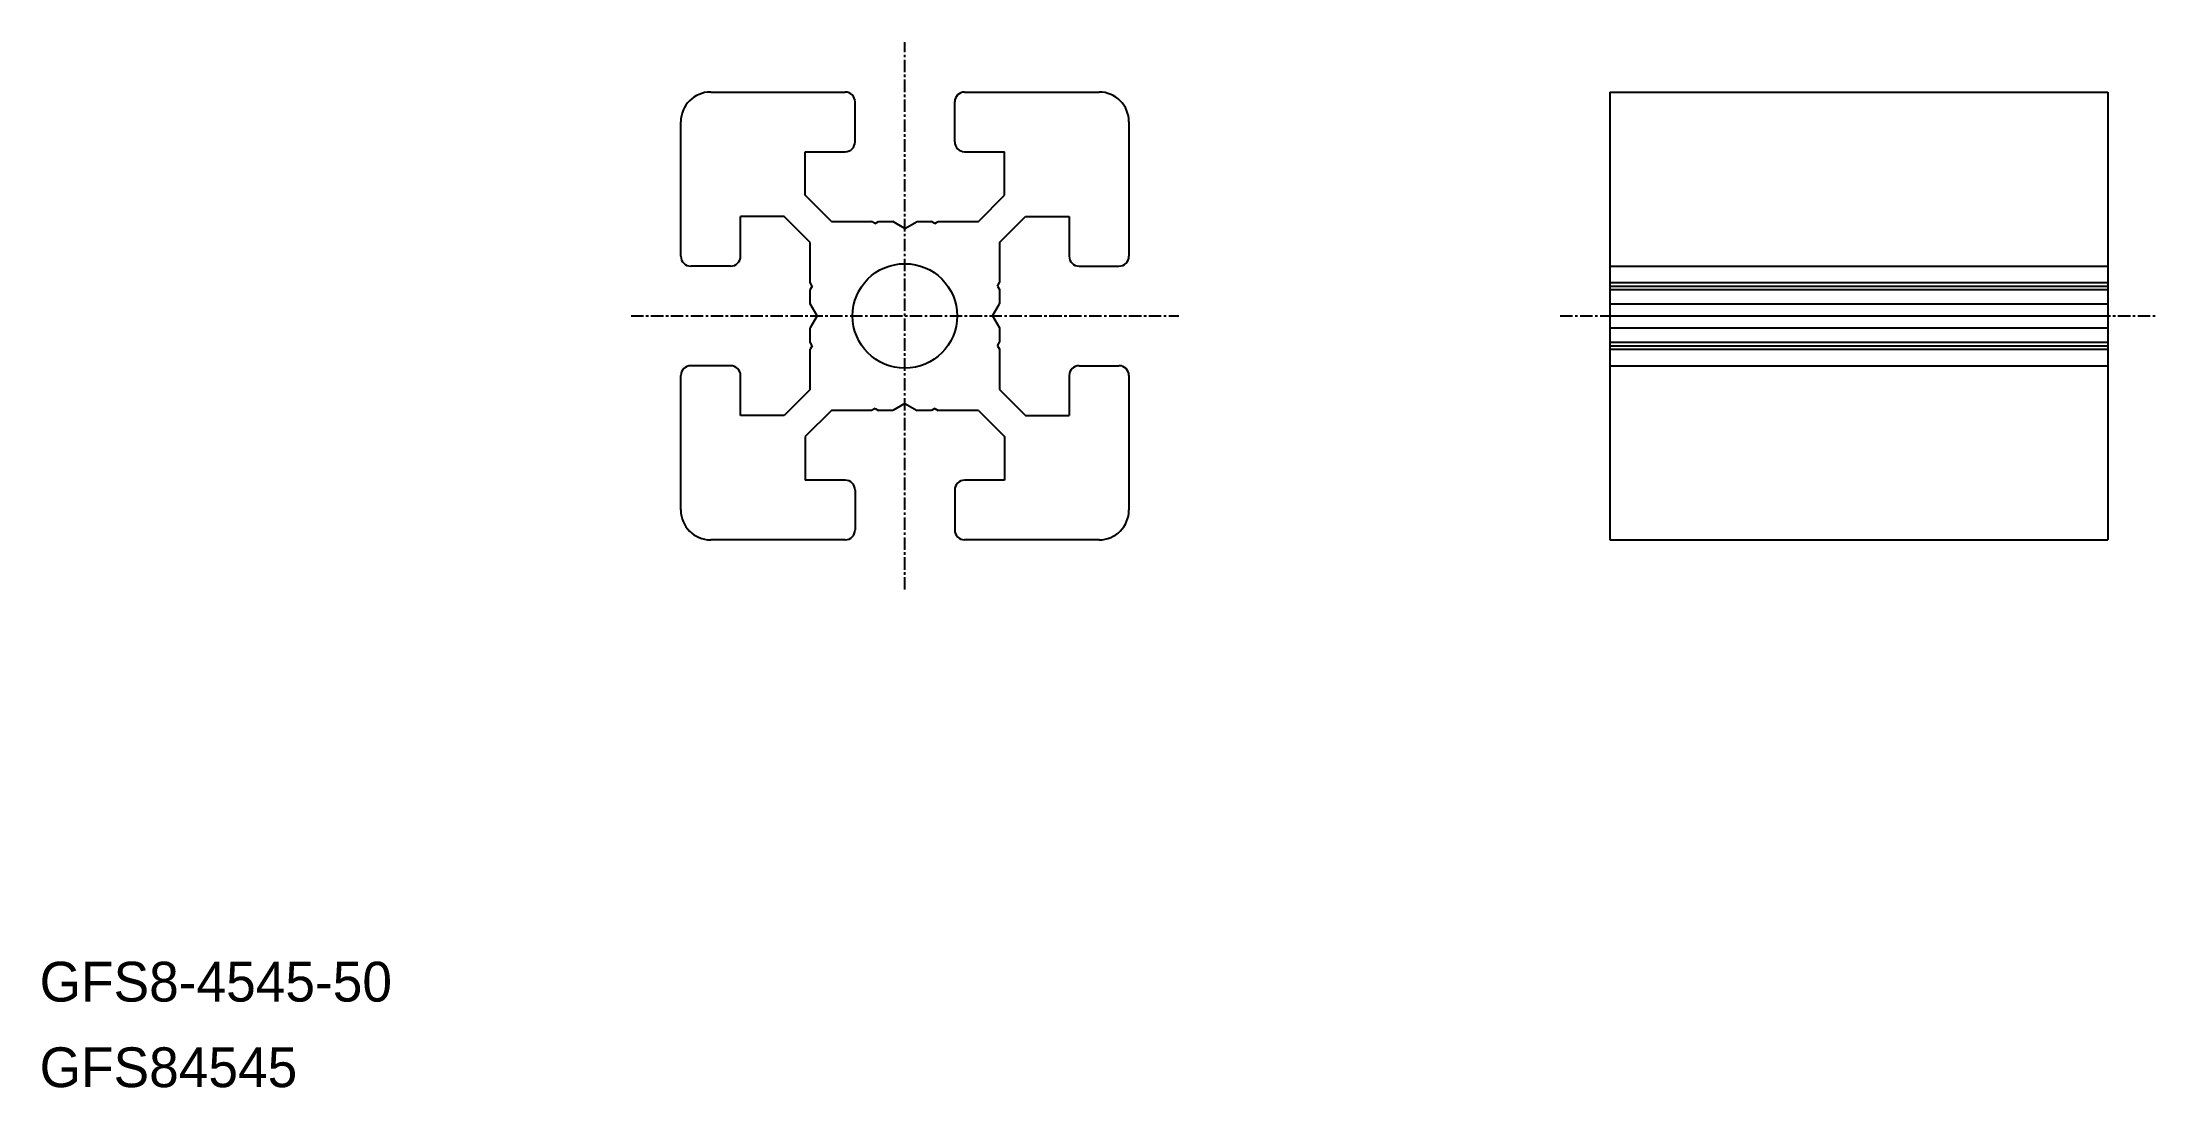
# Model space of a CAD drawing. Extents: x 0 to 213, y 0 to 105.
import ezdxf

# ---------------------------------------------------------------- set-up
doc = ezdxf.new("R2010")
doc.units = 0
doc.linetypes.add('CENTER', pattern=[2, 1.25, -0.25, 0.25, -0.25])
doc.layers.get('0').update_dxf_attribs({"linetype": 'CONTINUOUS'})
doc.layers.add('CENTER', color=1, linetype='CENTER')

msp = doc.modelspace()

# ---------------------------------------------------------------- linework, layer by layer
at = {"color": 7, "linetype": 'CONTINUOUS'}
for p, q in [((67.38, 100), (80.88, 100)), ((92.88, 100), (106.38, 100)), ((157.68, 100), (207.68, 100)), ((157.68, 100), (157.68, 55)), ((207.68, 100), (207.68, 55)), ((81.88, 95), (81.88, 99)), ((91.88, 95), (91.88, 99)), ((64.38, 83.5), (64.38, 97)), ((109.38, 97), (109.38, 83.5)), ((76.88, 94), (80.88, 94)), ((76.88, 89.62), (76.88, 94)), ((92.88, 94), (96.88, 94)), ((96.88, 89.62), (96.88, 94)), ((79.5, 87), (76.88, 89.62)), ((94.26, 87), (96.88, 89.62)), ((70.38, 83.5), (70.38, 87.5)), ((74.76, 87.5), (70.38, 87.5)), ((77.38, 84.88), (74.76, 87.5)), ((96.38, 84.88), (99, 87.5)), ((99, 87.5), (103.38, 87.5)), ((103.38, 87.5), (103.38, 83.5)), ((79.5, 87), (83.54, 87)), ((83.88, 86.8), (83.54, 87)), ((83.88, 86.8), (84.23, 87)), ((84.23, 87), (85.67, 87)), ((86.88, 86.3), (85.67, 87)), ((86.88, 86.3), (88.1, 87)), ((88.1, 87), (89.54, 87)), ((89.88, 86.8), (89.54, 87)), ((89.88, 86.8), (90.23, 87)), ((90.23, 87), (94.26, 87)), ((77.38, 80.85), (77.38, 84.88)), ((96.38, 84.88), (96.38, 80.85)), ((69.38, 82.5), (65.38, 82.5)), ((77.58, 80.5), (77.38, 80.85)), ((96.18, 80.5), (96.38, 80.85)), ((104.38, 82.5), (108.38, 82.5)), ((157.68, 82.5), (207.68, 82.5)), ((157.68, 80.85), (207.68, 80.85)), ((77.58, 80.5), (77.38, 80.15)), ((77.38, 78.71), (77.38, 80.15)), ((78.08, 77.5), (77.38, 78.71)), ((95.68, 77.5), (96.38, 78.71)), ((96.18, 80.5), (96.38, 80.15)), ((96.38, 80.15), (96.38, 78.71)), ((157.68, 80.5), (207.68, 80.5)), ((157.68, 80.15), (207.68, 80.15)), ((157.68, 78.71), (207.68, 78.71)), ((78.08, 77.5), (77.38, 76.29)), ((95.68, 77.5), (96.38, 76.29)), ((157.68, 77.5), (207.68, 77.5)), ((77.38, 74.85), (77.38, 76.29)), ((77.58, 74.5), (77.38, 74.85)), ((77.58, 74.5), (77.38, 74.15)), ((96.18, 74.5), (96.38, 74.85)), ((96.18, 74.5), (96.38, 74.15)), ((96.38, 76.29), (96.38, 74.85)), ((157.68, 76.29), (207.68, 76.29)), ((157.68, 74.85), (207.68, 74.85)), ((157.68, 74.5), (207.68, 74.5)), ((69.38, 72.5), (65.38, 72.5)), ((77.38, 70.12), (77.38, 74.15)), ((96.38, 74.15), (96.38, 70.12)), ((104.38, 72.5), (108.38, 72.5)), ((157.68, 74.15), (207.68, 74.15)), ((157.68, 72.5), (207.68, 72.5)), ((64.38, 58), (64.38, 71.5)), ((70.38, 67.5), (70.38, 71.5)), ((77.38, 70.12), (74.76, 67.5)), ((96.38, 70.12), (99, 67.5)), ((103.38, 71.5), (103.38, 67.5)), ((109.38, 71.5), (109.38, 58)), ((79.5, 68), (76.88, 65.38)), ((83.54, 68), (79.5, 68)), ((83.88, 68.2), (83.54, 68)), ((83.88, 68.2), (84.23, 68)), ((85.67, 68), (84.23, 68)), ((86.88, 68.7), (85.67, 68)), ((86.88, 68.7), (88.1, 68)), ((89.54, 68), (88.1, 68)), ((89.88, 68.2), (89.54, 68)), ((89.88, 68.2), (90.23, 68)), ((94.26, 68), (90.23, 68)), ((94.26, 68), (96.88, 65.38)), ((74.76, 67.5), (70.38, 67.5)), ((99, 67.5), (103.38, 67.5)), ((76.88, 65.38), (76.88, 61)), ((96.88, 65.38), (96.88, 61)), ((80.88, 61), (76.88, 61)), ((81.88, 60), (81.88, 56)), ((91.88, 60), (91.88, 56)), ((96.88, 61), (92.88, 61)), ((80.88, 55), (67.38, 55)), ((106.38, 55), (92.88, 55)), ((157.68, 55), (207.68, 55))]:
    msp.add_line(p, q, dxfattribs=at)
msp.add_circle((86.88, 77.5), 5.25, dxfattribs=at)
for centre, radius, start, end in [((67.38, 97), 3, 90, 180), ((80.88, 99), 1, 0, 90), ((92.88, 99), 1, 90, 180), ((106.38, 97), 3, 0, 90), ((80.88, 95), 1, 270, 0), ((92.88, 95), 1, 180, 270), ((65.38, 83.5), 1, 180, 270), ((69.38, 83.5), 1, 270, 0), ((104.38, 83.5), 1, 180, 270), ((108.38, 83.5), 1, 270, 0), ((65.38, 71.5), 1, 90, 180), ((69.38, 71.5), 1, 0, 90), ((104.38, 71.5), 1, 90, 180), ((108.38, 71.5), 1, 0, 90), ((80.88, 60), 1, 0, 90), ((92.88, 60), 1, 90, 180), ((67.38, 58), 3, 180, 270), ((106.38, 58), 3, 270, 0), ((80.88, 56), 1, 270, 0), ((92.88, 56), 1, 180, 270)]:
    msp.add_arc(centre, radius, start, end, dxfattribs=at)
at = {"layer": 'CENTER', "color": 1, "linetype": 'CENTER'}
for p, q in [((86.88, 50), (86.88, 105)), ((59.38, 77.5), (114.38, 77.5)), ((152.68, 77.5), (212.68, 77.5))]:
    msp.add_line(p, q, dxfattribs=at)

# ---------------------------------------------------------------- texts
at = {"color": 7, "linetype": 'CONTINUOUS'}
for s, p in [('GFS8-4545-50', (0, 8.6)), ('GFS84545', (0, 0))]:
    msp.add_text(s, height=4, dxfattribs=at).set_placement(p)

doc.saveas('drawing.dxf')
